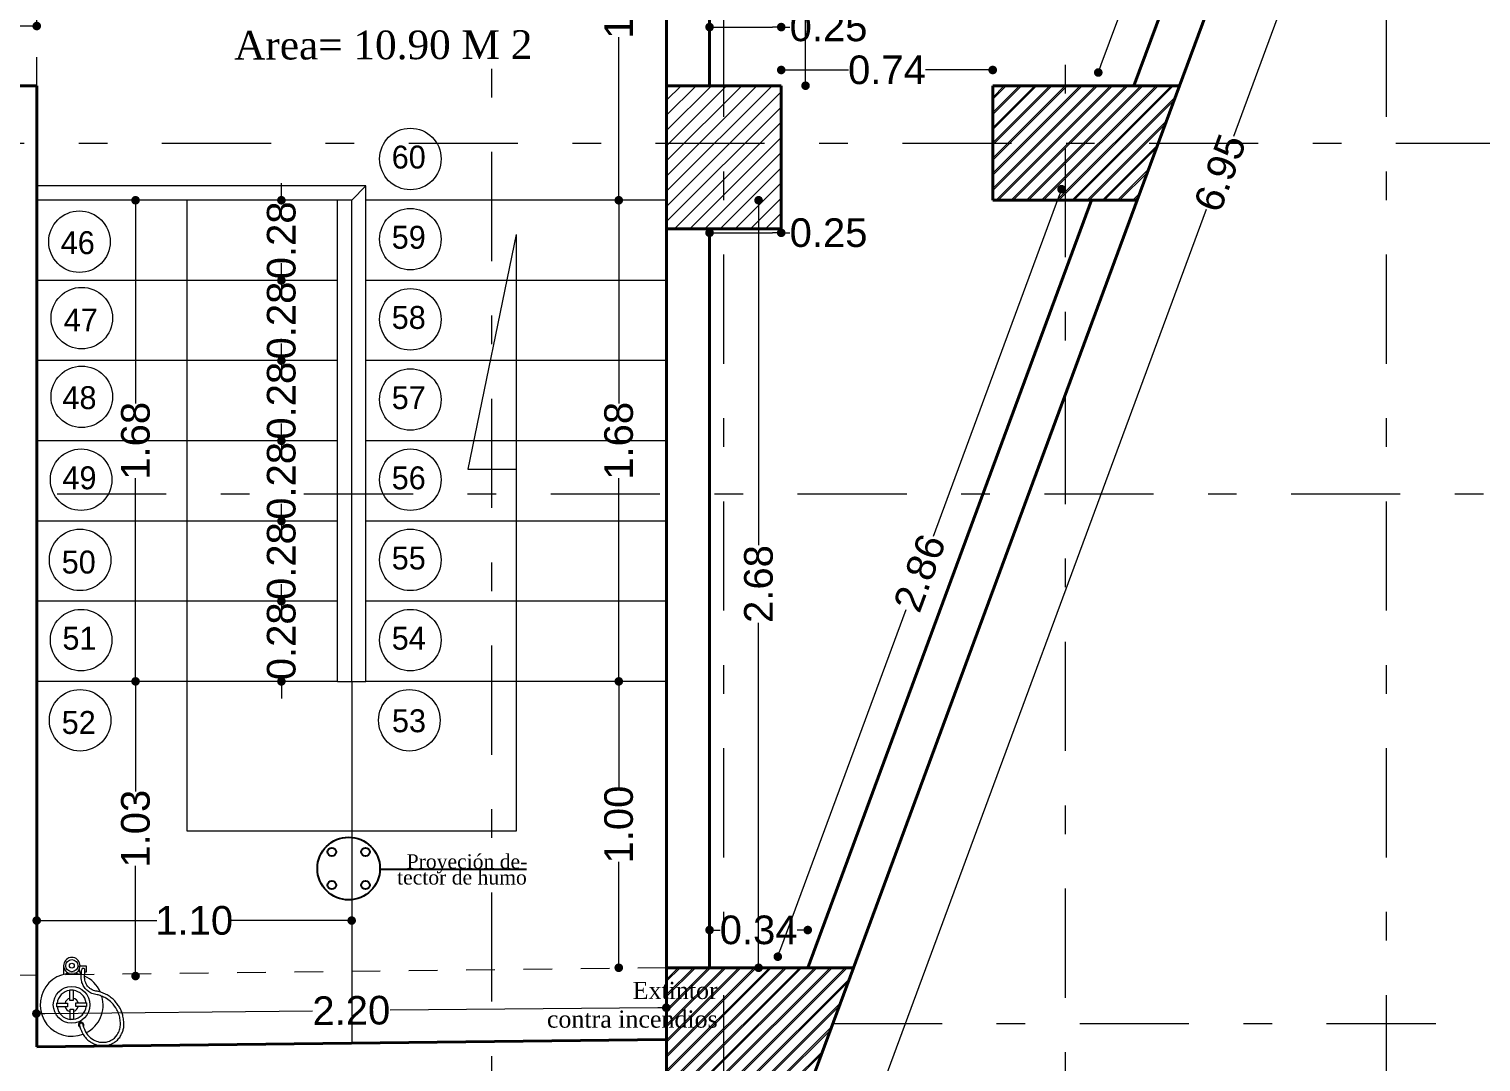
# Model space of a CAD drawing. Header units: inches. Extents: x 2908 to 3459, y -3172 to -55.
# Drawn here: x 3286.85 to 3291.92, y -199.15 to -195.54 of the extents above; entities that cross this region are included whole.
import ezdxf

# ---------------------------------------------------------------- set-up
doc = ezdxf.new("R2010")
doc.units = ezdxf.units.IN
doc.header["$MEASUREMENT"] = 0
doc.linetypes.add('ACAD_ISO03W100', pattern=[30, 12, -18])
doc.linetypes.add('DASHDOT', pattern=[25.4, 12.7, -6.35, 0, -6.35])
for name, color, linetype, lineweight in [('A_TEXT_NOT', 6, 'Continuous', 5), ('COTA', 1, 'Continuous', 9), ('COTAS 01', 1, 'Continuous', 25), ('E-EJES', 1, 'DASHDOT', 5), ('Estructura', 1, 'Continuous', 40), ('linea de linderos', 3, 'Continuous', 30), ('LINEAS DE PROYECCIÒN', 74, 'ACAD_ISO03W100', 18), ('muros 2', 5, 'Continuous', 40), ('muros bajitos', 4, 'Continuous', 15), ('PISO', 33, 'Continuous', 18)]:
    doc.layers.add(name, color=color, linetype=linetype, lineweight=lineweight)
for name, color, linetype in [('BORDER', 1, 'Continuous'), ('MUE', 124, 'Continuous'), ('TEXTO', 4, 'Continuous')]:
    doc.layers.add(name, color=color, linetype=linetype)
doc.styles.add('Arial new', font='arial.ttf')
doc.styles.add('CONSTRUCTORA', font='times.ttf', dxfattribs={"height": 0.3})
doc.dimstyles.new('GUS', dxfattribs={"dimtxt": 0.1, "dimasz": 0.03, "dimexe": 0.05, "dimexo": 0.05, "dimgap": 0.005, "dimtad": 0, "dimzin": 1, "dimdsep": 46, "dimtxsty": 'Arial new', "dimblk": 'DOT', "dimcen": 0.01, "dimse1": 1, "dimse2": 1, "dimclrd": 1, "dimclre": 252, "dimclrt": 1, "dimaunit": 1, "dimadec": 0, "dimazin": 2, "dimtfac": 1, "dimtmove": 0, "dimatfit": 2, "dimldrblk": 'ARCHTICK', "dimfxl": 1, "dimlwd": -1, "dimlwe": -1, "dimarcsym": 1})

# ---------------------------------------------------------------- blocks, each defined once
blk = doc.blocks.new('_Dot')
at = {"color": 0, "linetype": 'ByBlock', "lineweight": -2}
blk.add_line((-0.5, 0), (-1, 0), dxfattribs=at)
at = {"color": 0, "linetype": 'ByBlock', "const_width": 0.5}
blk.add_lwpolyline([(-0.25, 0, 1), (0.25, 0, 1)], format="xyb", close=True, dxfattribs=at)
blk = doc.blocks.new('*D4635')
at = {"layer": 'COTA', "color": 1, "linetype": 'Continuous', "transparency": 16777216}
for p, q in [((3288.9054, -197.849), (3288.9054, -198.189)), ((3288.9054, -198.789), (3288.9054, -198.449))]:
    blk.add_line(p, q, dxfattribs=at)
at = {"layer": 'Defpoints', "color": 0, "transparency": 16777216}
for p in [(3289.0725, -197.819, -1.031), (3288.9054, -198.819), (3289.0725, -198.819, -1.031)]:
    blk.add_point(p, dxfattribs=at)
at = {"layer": 'COTA', "color": 1, "transparency": 16777216, "xscale": 0.03, "yscale": 0.03, "zscale": 0.03}
for p, rotation in [((3288.9054, -197.819), 90), ((3288.9054, -198.819), 270)]:
    blk.add_blockref('_Dot', p, dxfattribs=dict(at, rotation=rotation))
at = {"layer": 'COTA', "color": 1, "transparency": 16777216, "insert": (3288.9054, -198.319), "char_height": 0.1, "attachment_point": 5, "rotation": 90, "style": 'Arial new'}
blk.add_mtext('1.00', dxfattribs=at)
blk = doc.blocks.new('_ArchTick')
at = {"color": 0, "linetype": 'ByBlock', "const_width": 0.15}
blk.add_lwpolyline([(-0.5, -0.5), (0.5, 0.5)], dxfattribs=at)
blk = doc.blocks.new('*D4642')
at = {"layer": 'COTA', "color": 1, "linetype": 'Continuous', "transparency": 16777216}
for p, q in [((3287.2177, -197.849), (3287.2177, -198.2032)), ((3287.2177, -198.8178), (3287.2177, -198.4635))]:
    blk.add_line(p, q, dxfattribs=at)
at = {"layer": 'Defpoints', "color": 0, "transparency": 16777216}
for p in [(3286.8725, -197.819), (3286.8835, -198.8478), (3287.2177, -198.8478)]:
    blk.add_point(p, dxfattribs=at)
at = {"layer": 'COTA', "color": 1, "transparency": 16777216, "xscale": 0.03, "yscale": 0.03, "zscale": 0.03}
for p, rotation in [((3287.2177, -197.819), 90), ((3287.2177, -198.8478), 270)]:
    blk.add_blockref('_Dot', p, dxfattribs=dict(at, rotation=rotation))
at = {"layer": 'COTA', "color": 1, "transparency": 16777216, "insert": (3287.2177, -198.3334), "char_height": 0.1, "attachment_point": 5, "rotation": 90, "style": 'Arial new'}
blk.add_mtext('1.03', dxfattribs=at)
blk = doc.blocks.new('*D4643')
at = {"layer": 'COTA', "color": 1, "linetype": 'Continuous', "transparency": 16777216}
for p, q in [((3287.7271, -196.109), (3287.7271, -196.079)), ((3287.7271, -196.139), (3287.7271, -196.144)), ((3287.7271, -196.419), (3287.7271, -196.4139)), ((3287.7271, -196.449), (3287.7271, -196.479))]:
    blk.add_line(p, q, dxfattribs=at)
at = {"layer": 'Defpoints', "color": 0, "transparency": 16777216}
for p in [(3287.9225, -196.139), (3287.7271, -196.419), (3287.9225, -196.419)]:
    blk.add_point(p, dxfattribs=at)
at = {"layer": 'COTA', "color": 1, "transparency": 16777216, "xscale": 0.03, "yscale": 0.03, "zscale": 0.03}
for p, rotation in [((3287.7271, -196.139), 270), ((3287.7271, -196.419), 90)]:
    blk.add_blockref('_Dot', p, dxfattribs=dict(at, rotation=rotation))
at = {"layer": 'COTA', "color": 1, "transparency": 16777216, "insert": (3287.7271, -196.279), "char_height": 0.1, "attachment_point": 5, "rotation": 90, "style": 'Arial new'}
blk.add_mtext('0.28', dxfattribs=at)
blk = doc.blocks.new('*D4636')
at = {"layer": 'COTA', "color": 1, "linetype": 'Continuous', "transparency": 16777216}
for p, q in [((3287.7271, -196.389), (3287.7271, -196.359)), ((3287.7271, -196.419), (3287.7271, -196.424)), ((3287.7271, -196.699), (3287.7271, -196.6939)), ((3287.7271, -196.729), (3287.7271, -196.759))]:
    blk.add_line(p, q, dxfattribs=at)
at = {"layer": 'Defpoints', "color": 0, "transparency": 16777216}
for p in [(3288.0469, -196.419), (3287.7271, -196.699), (3288.0469, -196.699)]:
    blk.add_point(p, dxfattribs=at)
at = {"layer": 'COTA', "color": 1, "transparency": 16777216, "xscale": 0.03, "yscale": 0.03, "zscale": 0.03}
for p, rotation in [((3287.7271, -196.419), 270), ((3287.7271, -196.699), 90)]:
    blk.add_blockref('_Dot', p, dxfattribs=dict(at, rotation=rotation))
at = {"layer": 'COTA', "color": 1, "transparency": 16777216, "insert": (3287.7271, -196.559), "char_height": 0.1, "attachment_point": 5, "rotation": 90, "style": 'Arial new'}
blk.add_mtext('0.28', dxfattribs=at)
blk = doc.blocks.new('*D4637')
at = {"layer": 'COTA', "color": 1, "linetype": 'Continuous', "transparency": 16777216}
for p, q in [((3287.7271, -196.669), (3287.7271, -196.639)), ((3287.7271, -196.699), (3287.7271, -196.704)), ((3287.7271, -196.979), (3287.7271, -196.9739)), ((3287.7271, -197.009), (3287.7271, -197.039))]:
    blk.add_line(p, q, dxfattribs=at)
at = {"layer": 'Defpoints', "color": 0, "transparency": 16777216}
for p in [(3287.9225, -196.699), (3287.7271, -196.979), (3287.9225, -196.979)]:
    blk.add_point(p, dxfattribs=at)
at = {"layer": 'COTA', "color": 1, "transparency": 16777216, "xscale": 0.03, "yscale": 0.03, "zscale": 0.03}
for p, rotation in [((3287.7271, -196.699), 270), ((3287.7271, -196.979), 90)]:
    blk.add_blockref('_Dot', p, dxfattribs=dict(at, rotation=rotation))
at = {"layer": 'COTA', "color": 1, "transparency": 16777216, "insert": (3287.7271, -196.839), "char_height": 0.1, "attachment_point": 5, "rotation": 90, "style": 'Arial new'}
blk.add_mtext('0.28', dxfattribs=at)
blk = doc.blocks.new('*D4638')
at = {"layer": 'COTA', "color": 1, "linetype": 'Continuous', "transparency": 16777216}
for p, q in [((3287.7271, -196.949), (3287.7271, -196.919)), ((3287.7271, -196.979), (3287.7271, -196.984)), ((3287.7271, -197.259), (3287.7271, -197.2539)), ((3287.7271, -197.289), (3287.7271, -197.319))]:
    blk.add_line(p, q, dxfattribs=at)
at = {"layer": 'Defpoints', "color": 0, "transparency": 16777216}
for p in [(3288.0469, -196.979), (3287.7271, -197.259), (3288.0469, -197.259)]:
    blk.add_point(p, dxfattribs=at)
at = {"layer": 'COTA', "color": 1, "transparency": 16777216, "xscale": 0.03, "yscale": 0.03, "zscale": 0.03}
for p, rotation in [((3287.7271, -196.979), 270), ((3287.7271, -197.259), 90)]:
    blk.add_blockref('_Dot', p, dxfattribs=dict(at, rotation=rotation))
at = {"layer": 'COTA', "color": 1, "transparency": 16777216, "insert": (3287.7271, -197.119), "char_height": 0.1, "attachment_point": 5, "rotation": 90, "style": 'Arial new'}
blk.add_mtext('0.28', dxfattribs=at)
blk = doc.blocks.new('*D4639')
at = {"layer": 'COTA', "color": 1, "linetype": 'Continuous', "transparency": 16777216}
for p, q in [((3287.7271, -197.229), (3287.7271, -197.199)), ((3287.7271, -197.259), (3287.7271, -197.264)), ((3287.7271, -197.539), (3287.7271, -197.5339)), ((3287.7271, -197.569), (3287.7271, -197.599))]:
    blk.add_line(p, q, dxfattribs=at)
at = {"layer": 'Defpoints', "color": 0, "transparency": 16777216}
for p in [(3287.9225, -197.259), (3287.7271, -197.539), (3287.9225, -197.539)]:
    blk.add_point(p, dxfattribs=at)
at = {"layer": 'COTA', "color": 1, "transparency": 16777216, "xscale": 0.03, "yscale": 0.03, "zscale": 0.03}
for p, rotation in [((3287.7271, -197.259), 270), ((3287.7271, -197.539), 90)]:
    blk.add_blockref('_Dot', p, dxfattribs=dict(at, rotation=rotation))
at = {"layer": 'COTA', "color": 1, "transparency": 16777216, "insert": (3287.7271, -197.399), "char_height": 0.1, "attachment_point": 5, "rotation": 90, "style": 'Arial new'}
blk.add_mtext('0.28', dxfattribs=at)
blk = doc.blocks.new('*D4640')
at = {"layer": 'COTA', "color": 1, "linetype": 'Continuous', "transparency": 16777216}
for p, q in [((3287.7271, -197.509), (3287.7271, -197.479)), ((3287.7271, -197.539), (3287.7271, -197.544)), ((3287.7271, -197.819), (3287.7271, -197.8139)), ((3287.7271, -197.849), (3287.7271, -197.879))]:
    blk.add_line(p, q, dxfattribs=at)
at = {"layer": 'Defpoints', "color": 0, "transparency": 16777216}
for p in [(3288.0469, -197.539), (3287.7271, -197.819), (3288.0469, -197.819)]:
    blk.add_point(p, dxfattribs=at)
at = {"layer": 'COTA', "color": 1, "transparency": 16777216, "xscale": 0.03, "yscale": 0.03, "zscale": 0.03}
for p, rotation in [((3287.7271, -197.539), 270), ((3287.7271, -197.819), 90)]:
    blk.add_blockref('_Dot', p, dxfattribs=dict(at, rotation=rotation))
at = {"layer": 'COTA', "color": 1, "transparency": 16777216, "insert": (3287.7271, -197.679), "char_height": 0.1, "attachment_point": 5, "rotation": 90, "style": 'Arial new'}
blk.add_mtext('0.28', dxfattribs=at)
blk = doc.blocks.new('*D4644')
at = {"layer": 'COTA', "color": 1, "linetype": 'Continuous', "transparency": 16777216}
for p, q in [((3286.9025, -198.6541), (3287.2925, -198.6541)), ((3287.9425, -198.6541), (3287.5525, -198.6541))]:
    blk.add_line(p, q, dxfattribs=at)
at = {"layer": 'Defpoints', "color": 0, "transparency": 16777216}
for p in [(3286.8725, -198.3422), (3287.9725, -198.3422), (3286.8725, -198.6541)]:
    blk.add_point(p, dxfattribs=at)
at = {"layer": 'COTA', "color": 1, "transparency": 16777216, "xscale": 0.03, "yscale": 0.03, "zscale": 0.03, "rotation": 180}
blk.add_blockref('_Dot', (3286.8725, -198.6541), dxfattribs=at)
at = {"layer": 'COTA', "color": 1, "transparency": 16777216, "xscale": 0.03, "yscale": 0.03, "zscale": 0.03}
blk.add_blockref('_Dot', (3287.9725, -198.6541), dxfattribs=at)
at = {"layer": 'COTA', "color": 1, "transparency": 16777216, "insert": (3287.4225, -198.6541), "char_height": 0.1, "attachment_point": 5, "style": 'Arial new'}
blk.add_mtext('1.10', dxfattribs=at)
blk = doc.blocks.new('*D4641')
at = {"layer": 'COTA', "color": 1, "linetype": 'Continuous', "transparency": 16777216}
for p, q in [((3287.2177, -196.169), (3287.2177, -196.8487)), ((3287.2177, -197.789), (3287.2177, -197.1092))]:
    blk.add_line(p, q, dxfattribs=at)
at = {"layer": 'Defpoints', "color": 0, "transparency": 16777216}
for p in [(3286.8725, -196.139), (3286.8725, -197.819), (3287.2177, -197.819)]:
    blk.add_point(p, dxfattribs=at)
at = {"layer": 'COTA', "color": 1, "transparency": 16777216, "xscale": 0.03, "yscale": 0.03, "zscale": 0.03}
for p, rotation in [((3287.2177, -196.139), 90), ((3287.2177, -197.819), 270)]:
    blk.add_blockref('_Dot', p, dxfattribs=dict(at, rotation=rotation))
at = {"layer": 'COTA', "color": 1, "transparency": 16777216, "insert": (3287.2177, -196.979), "char_height": 0.1, "attachment_point": 5, "rotation": 90, "style": 'Arial new'}
blk.add_mtext('1.68', dxfattribs=at)
blk = doc.blocks.new('*D4645')
at = {"layer": 'COTA', "color": 1, "linetype": 'Continuous', "transparency": 16777216}
for p, q in [((3288.9054, -196.169), (3288.9054, -196.8487)), ((3288.9054, -197.789), (3288.9054, -197.1092))]:
    blk.add_line(p, q, dxfattribs=at)
at = {"layer": 'Defpoints', "color": 0, "transparency": 16777216}
for p in [(3288.9054, -196.139), (3289.0725, -196.139), (3289.0725, -197.819)]:
    blk.add_point(p, dxfattribs=at)
at = {"layer": 'COTA', "color": 1, "transparency": 16777216, "xscale": 0.03, "yscale": 0.03, "zscale": 0.03}
for p, rotation in [((3288.9054, -196.139), 90), ((3288.9054, -197.819), 270)]:
    blk.add_blockref('_Dot', p, dxfattribs=dict(at, rotation=rotation))
at = {"layer": 'COTA', "color": 1, "transparency": 16777216, "insert": (3288.9054, -196.979), "char_height": 0.1, "attachment_point": 5, "rotation": 90, "style": 'Arial new'}
blk.add_mtext('1.68', dxfattribs=at)
blk = doc.blocks.new('*D4646')
at = {"layer": 'COTA', "color": 1, "linetype": 'Continuous', "transparency": 16777216}
for p, q in [((3286.9014, -198.9785), (3287.8359, -198.9699)), ((3289.0414, -198.9587), (3288.107, -198.9674))]:
    blk.add_line(p, q, dxfattribs=at)
at = {"layer": 'Defpoints', "color": 0, "transparency": 16777216}
for p in [(3289.0714, -198.9585), (3289.0725, -199.0744), (3286.8725, -199.0947)]:
    blk.add_point(p, dxfattribs=at)
at = {"layer": 'COTA', "color": 1, "transparency": 16777216, "xscale": 0.03, "yscale": 0.03, "zscale": 0.03}
for p, rotation in [((3286.8714, -198.9788), 180.5298693122652), ((3289.0714, -198.9585), 0.5298693122651754)]:
    blk.add_blockref('_Dot', p, dxfattribs=dict(at, rotation=rotation))
at = {"layer": 'COTA', "color": 1, "transparency": 16777216, "insert": (3287.9714, -198.9686), "char_height": 0.1, "attachment_point": 5, "rotation": 0.5299, "style": 'Arial new'}
blk.add_mtext('2.20', dxfattribs=at)
blk = doc.blocks.new('*D4647')
at = {"layer": 'COTA', "color": 1, "linetype": 'Continuous', "transparency": 16777216}
for p, q in [((3289.3937, -196.169), (3289.3937, -197.3431)), ((3289.3937, -198.789), (3289.3937, -197.6148))]:
    blk.add_line(p, q, dxfattribs=at)
at = {"layer": 'Defpoints', "color": 0, "transparency": 16777216}
for p in [(3289.2225, -196.139), (3289.2225, -198.819), (3289.3937, -198.819)]:
    blk.add_point(p, dxfattribs=at)
at = {"layer": 'COTA', "color": 1, "transparency": 16777216, "xscale": 0.03, "yscale": 0.03, "zscale": 0.03}
for p, rotation in [((3289.3937, -196.139), 90), ((3289.3937, -198.819), 270)]:
    blk.add_blockref('_Dot', p, dxfattribs=dict(at, rotation=rotation))
at = {"layer": 'COTA', "color": 1, "transparency": 16777216, "insert": (3289.3937, -197.479), "char_height": 0.1, "attachment_point": 5, "rotation": 90, "style": 'Arial new'}
blk.add_mtext('2.68', dxfattribs=at)
blk = doc.blocks.new('extintor en planta')
at = {"layer": 'COTA'}
for p, q in [((3214.501, -67.7595), (3214.501, -67.7898)), ((3214.5586, -67.7595), (3214.5586, -67.7604)), ((3214.5586, -67.782), (3214.5586, -67.7902))]:
    blk.add_line(p, q, dxfattribs=at)
blk.add_lwpolyline([(3214.5636, -67.782), (3214.5572, -67.782), (3214.5572, -67.7604), (3214.5799, -67.7604), (3214.5799, -67.782), (3214.5756, -67.782)], dxfattribs=at)
for points in [[(3214.5226, -67.8443), (3214.5349, -67.8443), (3214.5349, -67.8812), (3214.5226, -67.8812)], [(3214.4774, -67.9028), (3214.4774, -67.8904), (3214.5142, -67.8904), (3214.5142, -67.9028)], [(3214.581, -67.8895), (3214.581, -67.9019), (3214.5442, -67.9019), (3214.5442, -67.8895)], [(3214.5358, -67.948), (3214.5235, -67.948), (3214.5235, -67.9111), (3214.5358, -67.9111)]]:
    blk.add_lwpolyline(points, close=True, dxfattribs=at)
for centre, radius in [((3214.5298, -67.7595), 0.0213), ((3214.5298, -67.7595), 0.00866), ((3214.5292, -67.8962), 0.064)]:
    blk.add_circle(centre, radius, dxfattribs=at)
for centre, radius, start, end in [((3214.5298, -67.7595), 0.0288, 289.2538, 250.2382), ((3214.5292, -67.8962), 0.11, 72.3423, 291.2716), ((3214.5697, -67.7748), 0.00597, 355.2034, 188.0412), ((3214.5292, -67.8962), 0.11, 24.0085, 65.7954), ((3214.5292, -67.8962), 0.051, 97.4781, 173.5522), ((3214.5292, -67.8962), 0.051, 7.4781, 83.5522), ((3214.5292, -67.8962), 0.0239, 106.1093, 166.1479), ((3214.5292, -67.8962), 0.0239, 16.1093, 76.1479), ((3214.5292, -67.8962), 0.11, 297.531, 15.6087), ((3214.5292, -67.8962), 0.051, 187.4781, 263.5522), ((3214.5292, -67.8962), 0.0239, 196.1093, 256.1479), ((3214.5292, -67.8962), 0.051, 277.4781, 353.5522), ((3214.5292, -67.8962), 0.0239, 286.1093, 346.1479), ((3214.5622, -67.9662), 0.0094, 327.0985, 247.7769), ((3214.5622, -67.9662), 0.00583, 6.7006, 197.7609)]:
    blk.add_arc(centre, radius, start, end, dxfattribs=at)
blk.add_spline([(3214.5567, -67.968), (3214.562, -67.9846), (3214.5672, -67.9954), (3214.5774, -68.0104), (3214.5836, -68.0168), (3214.5949, -68.0255), (3214.6067, -68.032), (3214.6197, -68.037), (3214.6353, -68.0389), (3214.6476, -68.0389), (3214.6673, -68.0332), (3214.6792, -68.0267), (3214.6919, -68.0161), (3214.7011, -68.0028), (3214.7063, -67.9911), (3214.7104, -67.9786), (3214.7113, -67.9635), (3214.7101, -67.9449), (3214.7084, -67.9362), (3214.704, -67.9211), (3214.6976, -67.9071), (3214.6898, -67.895), (3214.6802, -67.8828), (3214.6674, -67.8715), (3214.653, -67.8616), (3214.6421, -67.8566), (3214.631, -67.8519), (3214.6183, -67.8486), (3214.6101, -67.8473), (3214.6008, -67.8442), (3214.5932, -67.8389), (3214.5849, -67.8311), (3214.5802, -67.8234), (3214.5768, -67.8147), (3214.5748, -67.806), (3214.5743, -67.7988), (3214.5744, -67.7924), (3214.5756, -67.7824), (3214.5758, -67.7776), (3214.5756, -67.7744)], degree=3, dxfattribs=at)
blk.add_open_spline([(3214.568, -67.9656), (3214.5721, -67.978), (3214.5754, -67.9863), (3214.5859, -68.003), (3214.5929, -68.01), (3214.607, -68.0191), (3214.6143, -68.0228), (3214.6246, -68.0262), (3214.6291, -68.0266), (3214.6409, -68.0272), (3214.6455, -68.0274), (3214.6547, -68.0255), (3214.6597, -68.0236), (3214.6748, -68.0163), (3214.6831, -68.0096), (3214.6917, -67.9956), (3214.6942, -67.9895), (3214.6986, -67.9778), (3214.6993, -67.9738), (3214.6995, -67.9613), (3214.6993, -67.9543), (3214.6979, -67.9426), (3214.6963, -67.9362), (3214.6926, -67.9243), (3214.6903, -67.9186), (3214.6828, -67.9048), (3214.6764, -67.8956), (3214.6643, -67.8839), (3214.6573, -67.8784), (3214.647, -67.8717), (3214.6426, -67.8699), (3214.631, -67.8647), (3214.6267, -67.8627), (3214.617, -67.8603), (3214.6115, -67.8602), (3214.5982, -67.8565), (3214.5921, -67.8531), (3214.5841, -67.8469), (3214.5806, -67.8443), (3214.5725, -67.8351), (3214.57, -67.83), (3214.566, -67.8206), (3214.5643, -67.8156), (3214.5619, -67.8019), (3214.5622, -67.7937), (3214.5635, -67.7828), (3214.5639, -67.78), (3214.5639, -67.777), (3214.5638, -67.7763), (3214.5638, -67.7753)], degree=3, knots=[0.009461, 0.009461, 0.009461, 0.009461, 0.092454, 0.092454, 0.184907, 0.184907, 0.247609, 0.247609, 0.295251, 0.295251, 0.342892, 0.342892, 0.390534, 0.390534, 0.493055, 0.493055, 0.547203, 0.547203, 0.601351, 0.601351, 0.655499, 0.655499, 0.709647, 0.709647, 0.763795, 0.763795, 0.85308, 0.85308, 0.919493, 0.919493, 0.966863, 0.966863, 1.014234, 1.014234, 1.061605, 1.061605, 1.095923, 1.095923, 1.130242, 1.130242, 1.16456, 1.16456, 1.198879, 1.198879, 1.25122, 1.25122, 1.279494, 1.279494, 1.286846, 1.286846, 1.286846, 1.286846], dxfattribs=at)
blk = doc.blocks.new('*D5007')
at = {"layer": 'COTA', "color": 1, "linetype": 'Continuous', "transparency": 16777216}
for p, q in [((3292.1998, -192.8136), (3291.0525, -195.9164)), ((3289.8111, -199.2734), (3290.9585, -196.1706))]:
    blk.add_line(p, q, dxfattribs=at)
at = {"layer": 'Defpoints', "color": 0, "transparency": 16777216}
for p in [(3291.9869, -192.7029), (3292.2102, -192.7855), (3289.5774, -199.219)]:
    blk.add_point(p, dxfattribs=at)
at = {"layer": 'COTA', "color": 1, "transparency": 16777216, "xscale": 0.03, "yscale": 0.03, "zscale": 0.03}
for p, rotation in [((3292.2102, -192.7855), 69.70662671698605), ((3289.8007, -199.3015), 249.7066267169861)]:
    blk.add_blockref('_Dot', p, dxfattribs=dict(at, rotation=rotation))
at = {"layer": 'COTA', "color": 1, "transparency": 16777216, "insert": (3291.0055, -196.0435), "char_height": 0.1, "attachment_point": 5, "rotation": 69.7066, "style": 'Arial new'}
blk.add_mtext('6.95', dxfattribs=at)
blk = doc.blocks.new('*D5008')
at = {"layer": 'COTA', "color": 1, "linetype": 'Continuous', "transparency": 16777216}
for p, q in [((3288.9054, -194.769), (3288.9054, -195.309)), ((3288.9054, -196.109), (3288.9054, -195.569))]:
    blk.add_line(p, q, dxfattribs=at)
at = {"layer": 'Defpoints', "color": 0, "transparency": 16777216}
for p in [(3289.0725, -194.739), (3288.9054, -196.139), (3289.0725, -196.139)]:
    blk.add_point(p, dxfattribs=at)
at = {"layer": 'COTA', "color": 1, "transparency": 16777216, "xscale": 0.03, "yscale": 0.03, "zscale": 0.03}
for p, rotation in [((3288.9054, -194.739), 90), ((3288.9054, -196.139), 270)]:
    blk.add_blockref('_Dot', p, dxfattribs=dict(at, rotation=rotation))
at = {"layer": 'COTA', "color": 1, "transparency": 16777216, "insert": (3288.9054, -195.439), "char_height": 0.1, "attachment_point": 5, "rotation": 90, "style": 'Arial new'}
blk.add_mtext('1.40', dxfattribs=at)
blk = doc.blocks.new('*D4988')
at = {"layer": 'COTA', "color": 1, "linetype": 'Continuous', "transparency": 16777216}
for p, q in [((3283.8753, -195.5306), (3285.2241, -195.5306)), ((3286.8425, -195.5306), (3285.4938, -195.5306))]:
    blk.add_line(p, q, dxfattribs=at)
at = {"layer": 'Defpoints', "color": 0, "transparency": 16777216}
for p in [(3286.8725, -195.5306), (3283.8453, -195.739), (3286.8725, -195.739)]:
    blk.add_point(p, dxfattribs=at)
at = {"layer": 'COTA', "color": 1, "transparency": 16777216, "xscale": 0.03, "yscale": 0.03, "zscale": 0.03, "rotation": 180}
blk.add_blockref('_Dot', (3283.8453, -195.5306), dxfattribs=at)
at = {"layer": 'COTA', "color": 1, "transparency": 16777216, "xscale": 0.03, "yscale": 0.03, "zscale": 0.03}
blk.add_blockref('_Dot', (3286.8725, -195.5306), dxfattribs=at)
at = {"layer": 'COTA', "color": 1, "transparency": 16777216, "insert": (3285.3589, -195.5306), "char_height": 0.1, "attachment_point": 5, "style": 'Arial new'}
blk.add_mtext('3.03', dxfattribs=at)
blk = doc.blocks.new('*D5015')
at = {"layer": 'COTA', "color": 1, "linetype": 'Continuous', "transparency": 16777216}
for p, q in [((3289.5577, -194.619), (3289.5577, -195.0334)), ((3289.5577, -195.709), (3289.5577, -195.2945))]:
    blk.add_line(p, q, dxfattribs=at)
at = {"layer": 'Defpoints', "color": 0, "transparency": 16777216}
for p in [(3289.2225, -194.589), (3289.5577, -194.589), (3289.2225, -195.739)]:
    blk.add_point(p, dxfattribs=at)
at = {"layer": 'COTA', "color": 1, "transparency": 16777216, "xscale": 0.03, "yscale": 0.03, "zscale": 0.03}
for p, rotation in [((3289.5577, -194.589), 90), ((3289.5577, -195.739), 270)]:
    blk.add_blockref('_Dot', p, dxfattribs=dict(at, rotation=rotation))
at = {"layer": 'COTA', "color": 1, "transparency": 16777216, "insert": (3289.5577, -195.164), "char_height": 0.1, "attachment_point": 5, "rotation": 90, "style": 'Arial new'}
blk.add_mtext('1.15', dxfattribs=at)
blk = doc.blocks.new('*D5016')
at = {"layer": 'COTA', "color": 1, "linetype": 'Continuous', "transparency": 16777216}
for p, q in [((3289.2525, -195.5343), (3289.4428, -195.5343)), ((3289.4728, -195.5343), (3289.5028, -195.5343))]:
    blk.add_line(p, q, dxfattribs=at)
at = {"layer": 'Defpoints', "color": 0, "transparency": 16777216}
for p in [(3289.4728, -195.5343), (3289.2225, -195.739), (3289.4728, -195.739)]:
    blk.add_point(p, dxfattribs=at)
at = {"layer": 'COTA', "color": 1, "transparency": 16777216, "xscale": 0.03, "yscale": 0.03, "zscale": 0.03, "rotation": 180}
blk.add_blockref('_Dot', (3289.2225, -195.5343), dxfattribs=at)
at = {"layer": 'COTA', "color": 1, "transparency": 16777216, "xscale": 0.03, "yscale": 0.03, "zscale": 0.03}
blk.add_blockref('_Dot', (3289.4728, -195.5343), dxfattribs=at)
at = {"layer": 'COTA', "color": 1, "transparency": 16777216, "insert": (3289.638, -195.5343), "char_height": 0.1, "attachment_point": 5, "style": 'Arial new'}
blk.add_mtext('0.25', dxfattribs=at)
blk = doc.blocks.new('*D5017')
at = {"layer": 'COTA', "color": 1, "linetype": 'Continuous', "transparency": 16777216}
for p, q in [((3289.2525, -196.2527), (3289.4428, -196.2527)), ((3289.4728, -196.2527), (3289.5028, -196.2527))]:
    blk.add_line(p, q, dxfattribs=at)
at = {"layer": 'Defpoints', "color": 0, "transparency": 16777216}
for p in [(3289.2225, -196.139), (3289.4728, -196.139), (3289.4728, -196.2527)]:
    blk.add_point(p, dxfattribs=at)
at = {"layer": 'COTA', "color": 1, "transparency": 16777216, "xscale": 0.03, "yscale": 0.03, "zscale": 0.03, "rotation": 180}
blk.add_blockref('_Dot', (3289.2225, -196.2527), dxfattribs=at)
at = {"layer": 'COTA', "color": 1, "transparency": 16777216, "xscale": 0.03, "yscale": 0.03, "zscale": 0.03}
blk.add_blockref('_Dot', (3289.4728, -196.2527), dxfattribs=at)
at = {"layer": 'COTA', "color": 1, "transparency": 16777216, "insert": (3289.638, -196.2527), "char_height": 0.1, "attachment_point": 5, "style": 'Arial new'}
blk.add_mtext('0.25', dxfattribs=at)
blk = doc.blocks.new('*D5018')
at = {"layer": 'COTA', "color": 1, "linetype": 'Continuous', "transparency": 16777216}
for p, q in [((3289.2525, -198.6873), (3289.2593, -198.6873)), ((3289.5354, -198.6873), (3289.5286, -198.6873))]:
    blk.add_line(p, q, dxfattribs=at)
at = {"layer": 'Defpoints', "color": 0, "transparency": 16777216}
for p in [(3289.5654, -198.6873), (3289.2225, -198.819), (3289.5654, -198.819)]:
    blk.add_point(p, dxfattribs=at)
at = {"layer": 'COTA', "color": 1, "transparency": 16777216, "xscale": 0.03, "yscale": 0.03, "zscale": 0.03, "rotation": 180}
blk.add_blockref('_Dot', (3289.2225, -198.6873), dxfattribs=at)
at = {"layer": 'COTA', "color": 1, "transparency": 16777216, "xscale": 0.03, "yscale": 0.03, "zscale": 0.03}
blk.add_blockref('_Dot', (3289.5654, -198.6873), dxfattribs=at)
at = {"layer": 'COTA', "color": 1, "transparency": 16777216, "insert": (3289.3939, -198.6873), "char_height": 0.1, "attachment_point": 5, "style": 'Arial new'}
blk.add_mtext('0.34', dxfattribs=at)
blk = doc.blocks.new('*D5019')
at = {"layer": 'COTA', "color": 1, "linetype": 'Continuous', "transparency": 16777216}
for p, q in [((3290.4414, -196.1284), (3290.0034, -197.313)), ((3289.4712, -198.7522), (3289.9093, -197.5676))]:
    blk.add_line(p, q, dxfattribs=at)
at = {"layer": 'Defpoints', "color": 0, "transparency": 16777216}
for p in [(3290.4518, -196.1003), (3290.5564, -196.139), (3289.5654, -198.819)]:
    blk.add_point(p, dxfattribs=at)
at = {"layer": 'COTA', "color": 1, "transparency": 16777216, "xscale": 0.03, "yscale": 0.03, "zscale": 0.03}
for p, rotation in [((3290.4518, -196.1003), 69.70662671701584), ((3289.4608, -198.7803), 249.7066267170158)]:
    blk.add_blockref('_Dot', p, dxfattribs=dict(at, rotation=rotation))
at = {"layer": 'COTA', "color": 1, "transparency": 16777216, "insert": (3289.9563, -197.4403), "char_height": 0.1, "attachment_point": 5, "rotation": 69.7066, "style": 'Arial new'}
blk.add_mtext('2.86', dxfattribs=at)
blk = doc.blocks.new('*D5020')
at = {"layer": 'COTA', "color": 1, "linetype": 'Continuous', "transparency": 16777216}
for p, q in [((3289.5028, -195.6841), (3289.7074, -195.6841)), ((3290.1814, -195.6841), (3289.9768, -195.6841))]:
    blk.add_line(p, q, dxfattribs=at)
at = {"layer": 'Defpoints', "color": 0, "transparency": 16777216}
for p in [(3290.2114, -195.6841), (3289.4728, -195.739), (3290.2114, -195.739)]:
    blk.add_point(p, dxfattribs=at)
at = {"layer": 'COTA', "color": 1, "transparency": 16777216, "xscale": 0.03, "yscale": 0.03, "zscale": 0.03, "rotation": 180}
blk.add_blockref('_Dot', (3289.4728, -195.6841), dxfattribs=at)
at = {"layer": 'COTA', "color": 1, "transparency": 16777216, "xscale": 0.03, "yscale": 0.03, "zscale": 0.03}
blk.add_blockref('_Dot', (3290.2114, -195.6841), dxfattribs=at)
at = {"layer": 'COTA', "color": 1, "transparency": 16777216, "insert": (3289.8421, -195.6841), "char_height": 0.1, "attachment_point": 5, "style": 'Arial new'}
blk.add_mtext('0.74', dxfattribs=at)
blk = doc.blocks.new('*D5021')
at = {"layer": 'COTA', "color": 1, "linetype": 'Continuous', "transparency": 16777216}
for p, q in [((3291.5439, -193.0867), (3291.1109, -194.2576)), ((3290.5905, -195.6649), (3291.0235, -194.4941))]:
    blk.add_line(p, q, dxfattribs=at)
at = {"layer": 'Defpoints', "color": 0, "transparency": 16777216}
for p in [(3291.5543, -193.0586), (3291.6785, -193.1045), (3290.7043, -195.739)]:
    blk.add_point(p, dxfattribs=at)
at = {"layer": 'COTA', "color": 1, "transparency": 16777216, "xscale": 0.03, "yscale": 0.03, "zscale": 0.03}
for p, rotation in [((3291.5543, -193.0586), 69.7066267169996), ((3290.5801, -195.693), 249.7066267169996)]:
    blk.add_blockref('_Dot', p, dxfattribs=dict(at, rotation=rotation))
at = {"layer": 'COTA', "color": 1, "transparency": 16777216, "insert": (3291.0672, -194.3758), "char_height": 0.1, "attachment_point": 5, "rotation": 69.7066, "style": 'Arial new'}
blk.add_mtext('2.81', dxfattribs=at)
blk = doc.blocks.new('ESTRUCTURA 5')
at = {"layer": 'muros bajitos'}
h = blk.add_hatch(dxfattribs=at)
h.set_pattern_fill('ANSI31', color=256, scale=0.3, style=0)
h.set_pattern_definition([(45, (64.45218, -44.964673), (-0.0265165043, 0.0265165043), [])])
h.paths.add_polyline_path([(3340.0119, -191.703), (3339.6116, -191.703), (3339.6117, -192.203), (3340.0119, -192.203)])
h = blk.add_hatch(dxfattribs=at)
h.set_pattern_fill('ANSI31', color=256, scale=0.3, style=0)
h.set_pattern_definition([(45, (50.53915, -51.627684), (-0.0265165043, 0.0265165043), [])])
h.paths.add_polyline_path([(3341.4034, -191.703), (3340.7506, -191.703), (3340.7506, -192.103), (3341.2555, -192.103)])
h = blk.add_hatch(dxfattribs=at)
h.set_pattern_fill('ANSI31', color=256, scale=0.3, style=0)
h.set_pattern_definition([(45, (49.40023, -54.707684), (-0.0265165043, 0.0265165043), [])])
h.paths.add_polyline_path([(3340.2644, -194.783), (3339.6117, -194.783), (3339.6117, -195.183), (3340.1165, -195.183)])
at = {"layer": 'Estructura'}
for p, q in [((3339.6117, -192.203), (3339.6117, -191.703)), ((3339.6117, -191.703), (3340.0119, -191.703)), ((3340.0119, -191.703), (3340.0119, -192.203)), ((3340.7506, -192.103), (3340.7506, -191.703)), ((3340.7506, -192.103), (3340.7506, -191.703)), ((3341.4034, -191.703), (3340.7506, -191.703)), ((3341.4034, -191.703), (3341.2555, -192.103)), ((3341.4034, -191.703), (3341.2555, -192.103)), ((3341.2555, -192.103), (3340.7506, -192.103)), ((3341.2555, -192.103), (3340.7506, -192.103)), ((3340.0119, -192.203), (3339.6117, -192.203)), ((3339.6117, -195.183), (3339.6117, -194.783)), ((3339.6117, -195.183), (3339.6117, -194.783)), ((3340.2644, -194.783), (3339.6117, -194.783)), ((3340.2644, -194.783), (3340.1165, -195.183)), ((3340.2644, -194.783), (3340.1165, -195.183))]:
    blk.add_line(p, q, dxfattribs=at)

msp = doc.modelspace()

# ---------------------------------------------------------------- hatches: boundary and pattern name
at = {"layer": 'COTA'}
h = msp.add_hatch(dxfattribs=at)
h.set_pattern_fill('ANSI31', color=256, scale=0.3, style=0)
h.set_pattern_definition([(45, (0, -55.66366), (-0.0265165043, 0.0265165043), [])])
h.paths.add_polyline_path([(3290.8642, -195.739), (3290.2114, -195.739), (3290.2114, -196.139), (3290.7163, -196.139)])
h = msp.add_hatch(dxfattribs=at)
h.set_pattern_fill('ANSI31', color=256, scale=0.3, style=0)
h.set_pattern_definition([(45, (-1.13892, -58.74366), (-0.0265165043, 0.0265165043), [])])
h.paths.add_polyline_path([(3289.7253, -198.819), (3289.0725, -198.819), (3289.0725, -199.219), (3289.5774, -199.219)])

# ---------------------------------------------------------------- linework, layer by layer
at = {"layer": 'A_TEXT_NOT'}
for centre in [(3288.1776, -195.9948, 1.031), (3287.0217, -196.2836, 1.031), (3288.1776, -196.2748, 1.031), (3287.0299, -196.5505, 1.031), (3288.1776, -196.5548, 1.031), (3287.0299, -196.8253, 1.031), (3288.1776, -196.8348, 1.031), (3287.0276, -197.1148, 1.031), (3288.1776, -197.1148, 1.031), (3287.024, -197.3948, 1.031), (3288.1776, -197.3948, 1.031), (3287.0276, -197.6748, 1.031), (3288.1776, -197.6748, 1.031), (3287.024, -197.9548, 1.031), (3288.174, -197.9548, 1.031)]:
    msp.add_circle(centre, 0.1074, dxfattribs=at)
at = {"layer": 'BORDER'}
msp.add_line((3288.5833, -198.4756), (3288.0713, -198.4756), dxfattribs=at)
at = {"layer": 'COTA'}
for p, q in [((3288.0225, -196.089), (3286.8725, -196.089)), ((3287.9725, -196.139), (3288.0225, -196.089)), ((3288.0225, -197.2888, 0.1859), (3288.0225, -196.089, 0.0238)), ((3287.9225, -196.139), (3286.8725, -196.139)), ((3287.9725, -196.139), (3286.8725, -196.139)), ((3287.9225, -197.819), (3287.9225, -196.139)), ((3287.9725, -197.819), (3287.9725, -196.139)), ((3287.9725, -196.139), (3287.9725, -196.139)), ((3287.9725, -197.819), (3287.9725, -197.2739)), ((3287.9725, -197.819), (3287.9725, -197.2739)), ((3288.0225, -197.819), (3288.0225, -197.2888)), ((3287.9225, -197.819), (3287.9725, -197.819)), ((3287.9725, -197.819), (3288.0225, -197.819))]:
    msp.add_line(p, q, dxfattribs=at)
at = {"layer": 'E-EJES', "ltscale": 0.03}
for p, q in [((3289.2726, -201.0196), (3289.2726, -190.7846)), ((3290.4639, -190.7846), (3290.4639, -201.0196)), ((3291.5865, -201.0196), (3291.5865, -190.7846)), ((3288.4624, -200.6612), (3288.4624, -191.0626)), ((3277.8279, -195.9395), (3293.0976, -195.9395)), ((3276.5999, -197.1636, -7.182), (3294.3082, -197.1641, -7.182)), ((3289.6537, -199.0132), (3293.0976, -199.0132))]:
    msp.add_line(p, q, dxfattribs=at)
at = {"layer": 'Estructura'}
for p, q in [((3290.2114, -196.139), (3290.2114, -195.739)), ((3290.2114, -196.139), (3290.2114, -195.739)), ((3290.8642, -195.739), (3290.2114, -195.739)), ((3290.8642, -195.739), (3290.7163, -196.139)), ((3290.8642, -195.739), (3290.7163, -196.139)), ((3290.7163, -196.139), (3290.2114, -196.139)), ((3290.7163, -196.139), (3290.2114, -196.139)), ((3289.0725, -199.219), (3289.0725, -198.819)), ((3289.0725, -199.219), (3289.0725, -198.819)), ((3289.7253, -198.819), (3289.0725, -198.819)), ((3289.7253, -198.819), (3289.5774, -199.219)), ((3289.7253, -198.819), (3289.5774, -199.219))]:
    msp.add_line(p, q, dxfattribs=at)
at = {"layer": 'LINEAS DE PROYECCIÒN', "ltscale": 0.003}
for p, q in [((3286.8725, -195.739), (3286.8724, -194.7387)), ((3288.5571, -197.259), (3288.0225, -197.259)), ((3289.0725, -198.819), (3282.9728, -198.8896))]:
    msp.add_line(p, q, dxfattribs=at)
at = {"layer": 'MUE', "ltscale": 2}
for centre, radius in [((3287.962, -198.4724), 0.1094), ((3287.9033, -198.4146), 0.0147), ((3288.0207, -198.4146), 0.0147), ((3287.9033, -198.5302), 0.0147), ((3288.0207, -198.5302), 0.0147)]:
    msp.add_circle(centre, radius, dxfattribs=at)
at = {"layer": 'muros 2'}
for p, q in [((3291.839, -193.1029), (3290.8642, -195.739)), ((3291.839, -193.1029), (3290.8642, -195.739)), ((3291.6785, -193.1045), (3290.7043, -195.739)), ((3289.2225, -195.739), (3289.2225, -194.589)), ((3289.0725, -195.7443), (3289.0725, -194.739)), ((3289.0725, -195.739), (3289.0725, -194.739)), ((3291.0166, -194.8943), (3290.7043, -195.739)), ((3286.7225, -195.739), (3286.8725, -195.739)), ((3286.8725, -199.0947), (3286.8725, -195.739)), ((3286.8725, -199.0947), (3286.8725, -195.739)), ((3290.5564, -196.139), (3289.5654, -198.819)), ((3290.7163, -196.139), (3289.7253, -198.819)), ((3290.7163, -196.139), (3289.7253, -198.819)), ((3289.0725, -198.819), (3289.0725, -196.239)), ((3289.2225, -198.819), (3289.2225, -196.239)), ((3289.0708, -199.069), (3286.8725, -199.0947))]:
    msp.add_line(p, q, dxfattribs=at)
at = {"layer": 'PISO'}
for p, q in [((3287.3975, -198.3422), (3287.3975, -196.139)), ((3289.0725, -196.139), (3288.0225, -196.139)), ((3288.5475, -196.2581), (3288.3777, -197.0778, 1.031)), ((3288.5475, -196.2581), (3288.5475, -198.3422)), ((3287.9225, -196.419), (3286.8725, -196.419)), ((3287.9225, -196.419), (3286.8725, -196.419)), ((3289.0725, -196.419), (3288.0225, -196.419)), ((3287.9225, -196.699), (3286.8725, -196.699)), ((3287.9225, -196.699), (3286.8725, -196.699)), ((3289.0725, -196.699), (3288.0225, -196.699)), ((3287.9225, -196.979), (3286.8725, -196.979)), ((3287.9225, -196.979), (3286.8725, -196.979)), ((3289.0725, -196.979), (3288.0225, -196.979)), ((3288.3777, -197.0778, 1.031), (3288.5475, -197.0778)), ((3287.9225, -197.259), (3286.8725, -197.259)), ((3287.9225, -197.259), (3286.8725, -197.259)), ((3289.0725, -197.259), (3288.0225, -197.259)), ((3287.9225, -197.539), (3286.8725, -197.539)), ((3287.9225, -197.539), (3286.8725, -197.539)), ((3288.5385, -197.539), (3288.0225, -197.539)), ((3289.0725, -197.539), (3288.0225, -197.539)), ((3287.9225, -197.819), (3286.8725, -197.819)), ((3287.9225, -197.819), (3286.8725, -197.819)), ((3287.9725, -197.819), (3287.9725, -199.0861)), ((3289.0725, -197.819), (3288.0225, -197.819)), ((3289.0725, -197.819), (3288.0225, -197.819)), ((3288.5475, -198.3422), (3287.3975, -198.3422))]:
    msp.add_line(p, q, dxfattribs=at)

# ---------------------------------------------------------------- block references
at = {"layer": 'COTA'}
msp.add_blockref('extintor en planta', (72.4653, -131.0522), dxfattribs=at)
at = {"layer": 'linea de linderos'}
msp.add_blockref('ESTRUCTURA 5', (-50.5392, -4.036), dxfattribs=at)

# ---------------------------------------------------------------- texts
at = {"layer": 'A_TEXT_NOT', "char_height": 0.08, "width": 0.286193, "attachment_point": 2, "rotation": 359.9982, "line_spacing_factor": 0.938532}
for s, insert in [('60', (3288.1718, -195.9482, 1.031)), ('46', (3287.0159, -196.247, 1.031)), ('59', (3288.1718, -196.2282, 1.031)), ('47', (3287.0264, -196.5171, 1.031)), ('58', (3288.1718, -196.5082, 1.031)), ('48', (3287.0218, -196.7882, 1.031)), ('57', (3288.1718, -196.7882, 1.031)), ('49', (3287.0218, -197.0682, 1.031)), ('56', (3288.1718, -197.0682, 1.031)), ('50', (3287.0192, -197.3624, 1.031)), ('55', (3288.1718, -197.3482, 1.031)), ('51', (3287.0218, -197.6282, 1.031)), ('54', (3288.1718, -197.6282, 1.031)), ('52', (3287.0192, -197.9224, 1.031)), ('53', (3288.1726, -197.9165, 1.031))]:
    msp.add_mtext(s, dxfattribs=dict(at, insert=insert))
at = {"layer": 'COTAS 01', "insert": (3287.5621, -195.5479), "char_height": 0.1, "attachment_point": 1, "rotation": 0.1492, "style": 'CONSTRUCTORA'}
msp.add_mtext_dynamic_manual_height_columns('Area= 10.90 M 2 ', width=1.114537, gutter_width=0.5, heights=[0], dxfattribs=at)
at = {"layer": 'TEXTO', "style": 'CONSTRUCTORA'}
for s, p in [('Proyeción de- ', (3288.1645, -198.4727)), ('tector de humo', (3288.1312, -198.5284))]:
    msp.add_text(s, height=0.05, rotation=0.0038, dxfattribs=at).set_placement(p)
at = {"layer": 'TEXTO', "insert": (3289.2509, -198.8681), "char_height": 0.06, "attachment_point": 3, "rotation": 0.0038, "style": 'CONSTRUCTORA'}
msp.add_mtext_dynamic_manual_height_columns('Extintor\\P contra incendios', width=3.563847, gutter_width=0.5, heights=[0], dxfattribs=at)

# ---------------------------------------------------------------- dimensions: what is measured, and where the dimension line sits
at = {"layer": 'COTA'}
for p1, p2, distance, picture, middle in [((3289.5774, -199.219), (3291.9869, -192.7029), -0.2381, '*D5007', (3291.0055, -196.0435)), ((3290.7043, -195.739), (3291.6785, -193.1045), 0.1324, '*D5021', (3291.0672, -194.3758)), ((3289.4728, -195.739), (3290.2114, -195.739), 0.0549, '*D5020', (3289.8421, -195.6841)), ((3289.5654, -198.819), (3290.5564, -196.139), 0.1115, '*D5019', (3289.9563, -197.4403)), ((3286.8725, -199.0947), (3289.0725, -199.0744), 0.1159, '*D4646', (3287.9714, -198.9686))]:
    dim = msp.add_aligned_dim(p1=p1, p2=p2, distance=distance, dimstyle='GUS', dxfattribs=at)
    dim.commit()
    dim.dimension.update_dxf_attribs({"geometry": picture, "text_midpoint": middle})
for base, p1, p2, angle, picture, middle in [((3289.5577, -194.589), (3289.2225, -195.739), (3289.2225, -194.589), 90, '*D5015', (3289.5577, -195.164)), ((3288.9054, -196.139), (3289.0725, -194.739), (3289.0725, -196.139), 90, '*D5008', (3288.9054, -195.439)), ((3287.2177, -197.819), (3286.8725, -196.139), (3286.8725, -197.819), 90, '*D4641', (3287.2177, -196.979)), ((3288.9054, -196.139), (3289.0725, -197.819), (3289.0725, -196.139), 90, '*D4645', (3288.9054, -196.979)), ((3289.3937, -198.819), (3289.2225, -196.139), (3289.2225, -198.819), 90, '*D4647', (3289.3937, -197.479)), ((3287.2177, -198.8478), (3286.8725, -197.819), (3286.8835, -198.8478), 90, '*D4642', (3287.2177, -198.3334)), ((3288.9054, -198.819, 1.031), (3289.0725, -197.819), (3289.0725, -198.819), 270, '*D4635', (3288.9054, -198.319, 1.031))]:
    dim = msp.add_linear_dim(base=base, p1=p1, p2=p2, angle=angle, dimstyle='GUS', dxfattribs=at)
    dim.commit()
    dim.dimension.update_dxf_attribs({"geometry": picture, "text_midpoint": middle})
for base, p1, p2, picture, middle in [((3286.8725, -195.5306), (3283.8453, -195.739), (3286.8725, -195.739), '*D4988', (3285.3589, -195.5306)), ((3289.4728, -195.5343), (3289.2225, -195.739), (3289.4728, -195.739), '*D5016', (3289.638, -195.5343)), ((3289.4728, -196.2527), (3289.2225, -196.139), (3289.4728, -196.139), '*D5017', (3289.638, -196.2527)), ((3286.8725, -198.6541), (3287.9725, -198.3422), (3286.8725, -198.3422), '*D4644', (3287.4225, -198.6541)), ((3289.5654, -198.6873), (3289.2225, -198.819), (3289.5654, -198.819), '*D5018', (3289.3939, -198.6873))]:
    dim = msp.add_linear_dim(base=base, p1=p1, p2=p2, dimstyle='GUS', dxfattribs=at)
    dim.commit()
    dim.dimension.update_dxf_attribs({"geometry": picture, "text_midpoint": middle})
for base, p1, p2, picture, middle in [((3287.7271, -196.419), (3287.9225, -196.139), (3287.9225, -196.419), '*D4643', (3287.7271, -196.279)), ((3287.7271, -196.699), (3288.0469, -196.419), (3288.0469, -196.699), '*D4636', (3287.7271, -196.559)), ((3287.7271, -196.979), (3287.9225, -196.699), (3287.9225, -196.979), '*D4637', (3287.7271, -196.839)), ((3287.7271, -197.259), (3288.0469, -196.979), (3288.0469, -197.259), '*D4638', (3287.7271, -197.119)), ((3287.7271, -197.539), (3287.9225, -197.259), (3287.9225, -197.539), '*D4639', (3287.7271, -197.399)), ((3287.7271, -197.819), (3288.0469, -197.539), (3288.0469, -197.819), '*D4640', (3287.7271, -197.679))]:
    dim = msp.add_linear_dim(base=base, p1=p1, p2=p2, angle=90, dimstyle='GUS', dxfattribs=at)
    dim.commit()
    dim.dimension.update_dxf_attribs({"geometry": picture, "text_midpoint": middle, "dimtype": 160})

doc.saveas('drawing.dxf')
